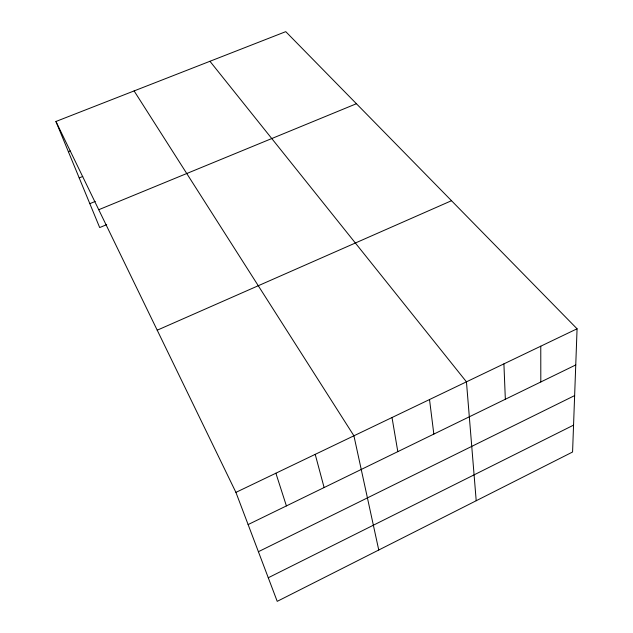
<?xml version="1.0" encoding="UTF-8"?>
<svg xmlns="http://www.w3.org/2000/svg" width="633" height="633" viewBox="0 0 633 633"><rect width="100%" height="100%" fill="white"/><g stroke="black" fill="none" stroke-linecap="round" stroke-linejoin="round"><path stroke-width="0.95" d="M577.074 328.788L572.572 452.017L277.214 601.35L235.919 492.379L55.926 121.481L285.76 31.65L577.074 328.788L235.919 492.379M268.273 577.755L573.553 425.139M258.406 551.707L574.637 395.593M248.12 524.567L575.753 364.948M157.213 330.197L451.503 200.708M106.724 224.636L99.682 227.556L55.926 121.481M98.748 209.721L356.419 103.725M89.823 203.66L95.235 201.444M79.196 177.897L82.765 176.457M68.396 151.706L70.223 150.978M209.95 61.282L466.45 381.834L476.206 500.743M134.109 90.923L353.918 435.797L378.756 550.014M275.885 473.215L286.409 505.917M315.21 454.352L324.112 487.545M392.017 417.527L397.809 451.645M429.522 399.542L433.834 434.096M503.908 363.872L505.34 399.257M540.772 346.188L540.811 381.976"/></g></svg>
